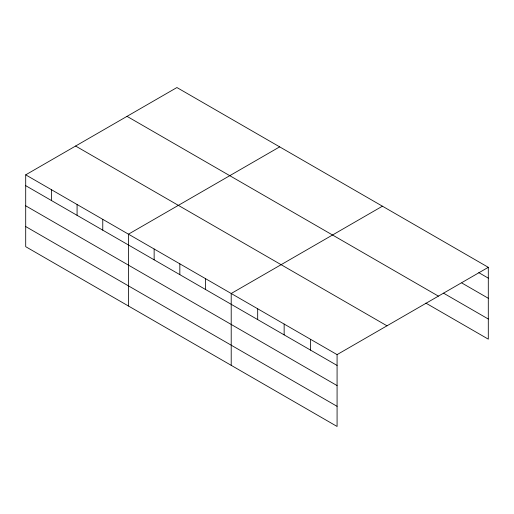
<?xml version="1.0" encoding="UTF-8"?>
<svg xmlns="http://www.w3.org/2000/svg" width="514" height="514" viewBox="0 0 514 514"><rect width="100%" height="100%" fill="white"/><g stroke="black" fill="none" stroke-linecap="round" stroke-linejoin="round"><path stroke-width="0.77" d="M337.081 385.577L337.081 354.621L25.7 174.844L25.7 246.681L337.081 426.459L337.081 385.577L25.7 205.806M425.862 303.106L488.3 339.156L488.3 267.319L176.919 87.541L25.7 174.844M279.674 146.869L128.455 234.172L128.455 306.01M382.429 206.191L231.21 293.5L231.21 365.338M337.081 354.621L488.3 267.319M478.797 272.651L488.3 278.138M461.835 282.996L488.3 298.274M443.511 293.16L488.3 319.021M127.016 116.35L438.397 296.128M75.603 146.034L386.984 325.812M25.7 185.67L337.081 365.441M25.7 226.552L337.081 406.323M310.617 339.343L310.617 350.162M284.146 324.058L284.146 334.884M257.681 308.779L257.681 319.599M205.523 278.665L205.523 289.491M179.836 263.836L179.836 274.656M154.142 249.001L154.142 259.827M102.768 219.343L102.768 230.163M77.081 204.508L77.081 215.334M51.387 189.679L51.387 200.499"/></g></svg>
